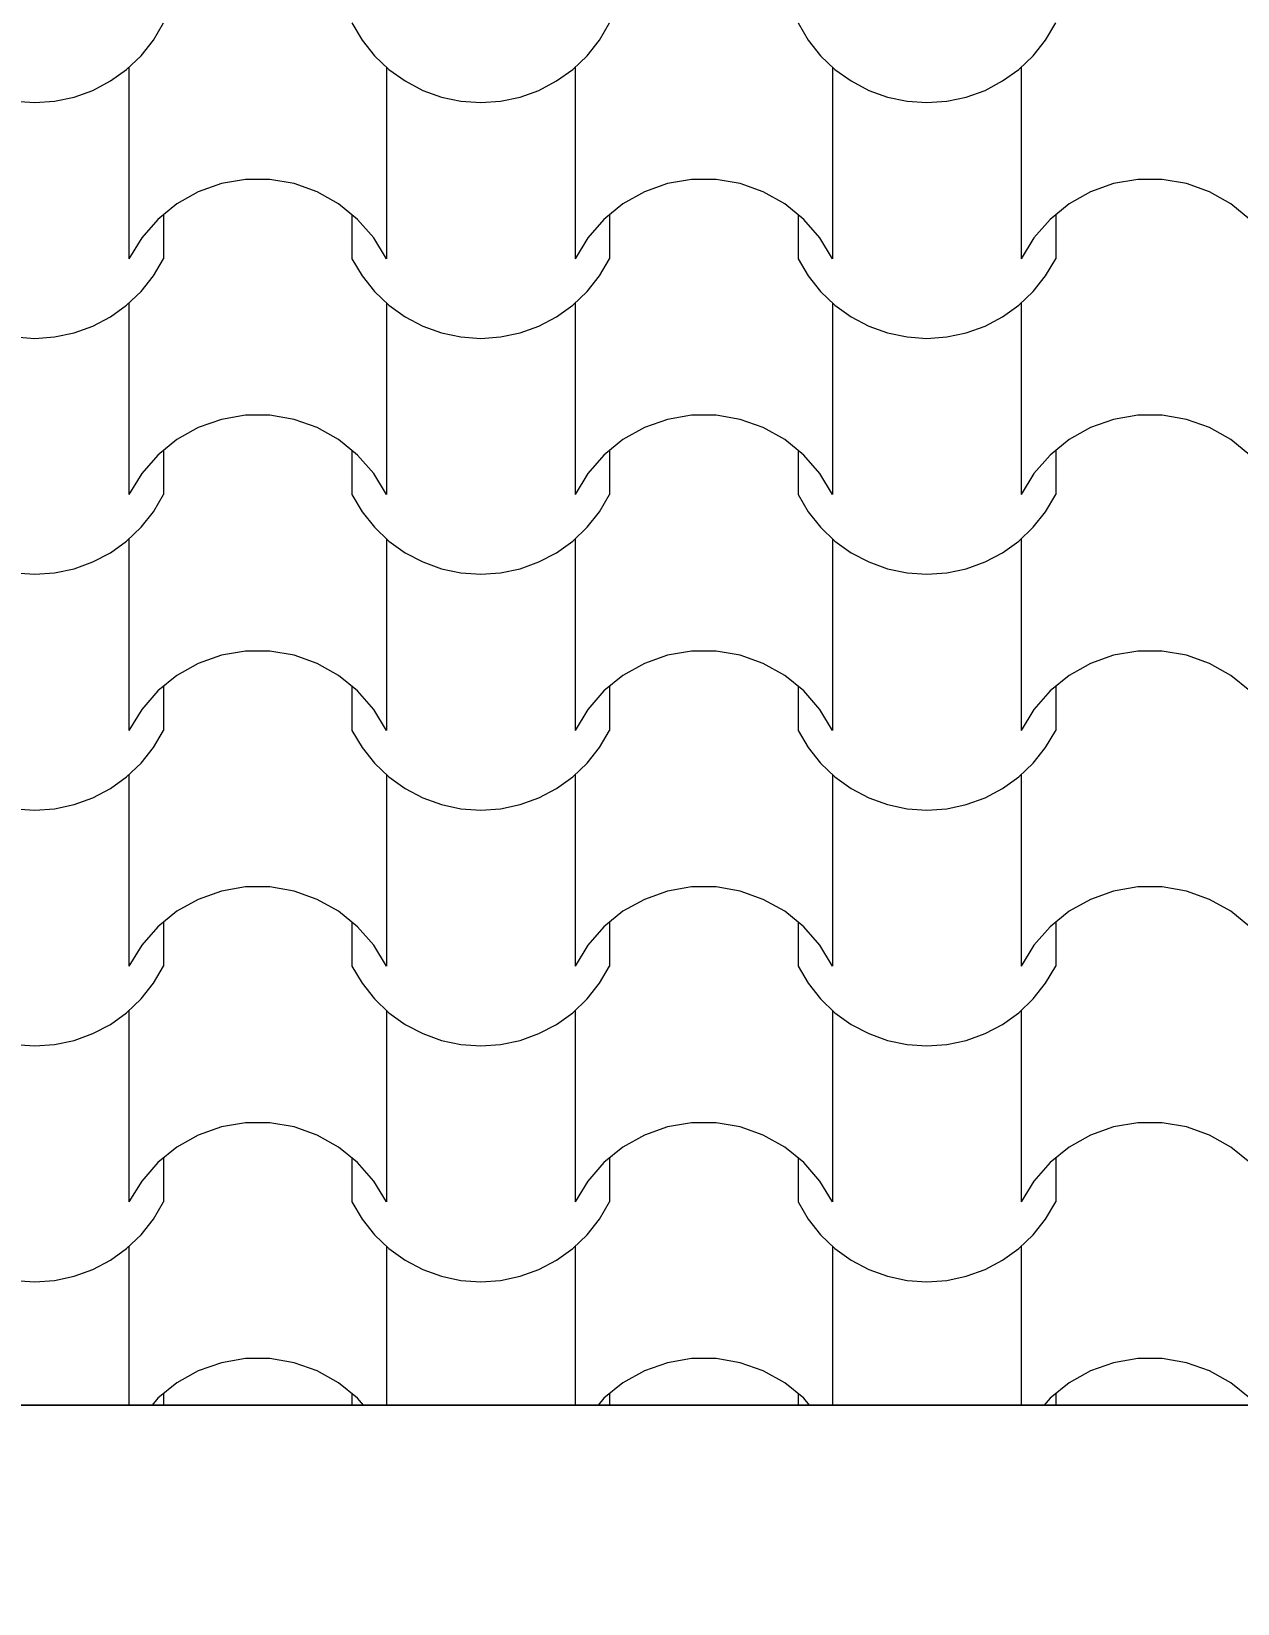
# Model space of a CAD drawing. Header units: millimetres. Extents: x 318905 to 439572, y -5133 to 105868.
# Drawn here: x 355171 to 355940, y 5696 to 6699 of the extents above; entities that cross this region are included whole.
import ezdxf

# ---------------------------------------------------------------- set-up
doc = ezdxf.new("R2010")
doc.units = ezdxf.units.MM
doc.header["$MEASUREMENT"] = 0
for name, color, linetype, lineweight in [('0_Stylo_No__98', 154, 'Continuous', 0), ('2D -  Dessin général_Stylo_No__1', 7, 'Continuous', 5), ('OMBRES_Stylo_No__1', 7, 'Continuous', 5)]:
    doc.layers.add(name, color=color, linetype=linetype, lineweight=lineweight)
doc.layers.add('OMBRES_Stylo_No__82', color=7, linetype='Continuous', lineweight=13, true_color=0xaaaaaa)
doc.styles.add('STYLE_GENERE_3', font='')
doc.styles.get('STYLE_GENERE_3').set_extended_font_data('Arial')
doc.dimstyles.new('STYLE_GENERE__1', dxfattribs={"dimtxt": 200, "dimasz": 142.5, "dimexe": 0.18, "dimexo": 500, "dimgap": 0.09, "dimtad": 0, "dimtih": 1, "dimtoh": 1, "dimlfac": 0.001, "dimzin": 0, "dimdsep": 46, "dimtxsty": 'STYLE_GENERE_3', "dimblk": 'ARROWHEAD_6', "dimblk1": 'ARROWHEAD_6', "dimblk2": 'ARROWHEAD_6', "dimcen": 0.09, "dimclrd": 154, "dimclre": 154, "dimclrt": 154, "dimazin": 0, "dimtfac": 1, "dimtdec": 4, "dimtmove": 0, "dimatfit": 3, "dimfxl": 0, "dimtolj": 1, "dimtzin": 0, "dimarcsym": 0})

# ---------------------------------------------------------------- blocks, each defined once
blk = doc.blocks.new('*X105')
at = {"layer": 'OMBRES_Stylo_No__82', "linetype": 'Continuous'}
for p, q in [((355249, 6693.2), (355255.4, 6704.2)), ((355375.6, 6704.2), (355382.1, 6693.2)), ((355533.4, 6693.2), (355539.9, 6704.2)), ((355660.1, 6704.2), (355666.6, 6693.2)), ((355817.9, 6693.2), (355824.4, 6704.2)), ((355241.1, 6683.2), (355249, 6693.2)), ((355382.1, 6693.2), (355390, 6683.2)), ((355525.6, 6683.2), (355533.4, 6693.2)), ((355666.6, 6693.2), (355674.4, 6683.2)), ((355810, 6683.2), (355817.9, 6693.2)), ((355231.9, 6674.5), (355241.1, 6683.2)), ((355233.4, 6675.8), (355233.4, 6614.8)), ((355390, 6683.2), (355399.2, 6674.5)), ((355397.6, 6675.8), (355397.6, 6614.8)), ((355516.4, 6674.5), (355525.6, 6683.2)), ((355517.9, 6675.8), (355517.9, 6614.8)), ((355674.4, 6683.2), (355683.6, 6674.5)), ((355682.1, 6675.8), (355682.1, 6614.8)), ((355800.8, 6674.5), (355810, 6683.2)), ((355802.4, 6675.8), (355802.4, 6614.8)), ((355210.3, 6661.1), (355221.6, 6667.1)), ((355221.6, 6667.1), (355231.9, 6674.5)), ((355399.2, 6674.5), (355409.5, 6667.1)), ((355409.5, 6667.1), (355420.7, 6661.1)), ((355494.8, 6661.1), (355506.1, 6667.1)), ((355506.1, 6667.1), (355516.4, 6674.5)), ((355683.6, 6674.5), (355693.9, 6667.1)), ((355693.9, 6667.1), (355705.2, 6661.1)), ((355779.3, 6661.1), (355790.5, 6667.1)), ((355790.5, 6667.1), (355800.8, 6674.5)), ((355186, 6654.2), (355198.4, 6656.8)), ((355198.4, 6656.8), (355210.3, 6661.1)), ((355420.7, 6661.1), (355432.7, 6656.8)), ((355432.7, 6656.8), (355445.1, 6654.2)), ((355470.4, 6654.2), (355482.9, 6656.8)), ((355482.9, 6656.8), (355494.8, 6661.1)), ((355705.2, 6661.1), (355717.1, 6656.8)), ((355717.1, 6656.8), (355729.6, 6654.2)), ((355754.9, 6654.2), (355767.3, 6656.8)), ((355767.3, 6656.8), (355779.3, 6661.1)), ((355160.6, 6654.2), (355173.3, 6653.3)), ((355173.3, 6653.3), (355186, 6654.2)), ((355445.1, 6654.2), (355457.8, 6653.3)), ((355457.8, 6653.3), (355470.4, 6654.2)), ((355729.6, 6654.2), (355742.2, 6653.3)), ((355742.2, 6653.3), (355754.9, 6654.2)), ((355233.4, 6614.8), (355233.4, 6553.8)), ((355397.6, 6614.8), (355397.6, 6553.8)), ((355517.9, 6614.8), (355517.9, 6553.8)), ((355682.1, 6614.8), (355682.1, 6553.8)), ((355802.4, 6614.8), (355802.4, 6553.8)), ((355277.6, 6596.4), (355263.9, 6588.8)), ((355292.3, 6601.7), (355277.6, 6596.4)), ((355307.7, 6604.3), (355292.3, 6601.7)), ((355315.5, 6604.3), (355307.7, 6604.3)), ((355323.3, 6604.3), (355315.5, 6604.3)), ((355338.7, 6601.7), (355323.3, 6604.3)), ((355353.5, 6596.4), (355338.7, 6601.7)), ((355367.1, 6588.8), (355353.5, 6596.4)), ((355562.1, 6596.4), (355548.4, 6588.8)), ((355576.8, 6601.7), (355562.1, 6596.4)), ((355592.2, 6604.3), (355576.8, 6601.7)), ((355600, 6604.3), (355592.2, 6604.3)), ((355607.8, 6604.3), (355600, 6604.3)), ((355623.2, 6601.7), (355607.8, 6604.3)), ((355637.9, 6596.4), (355623.2, 6601.7)), ((355651.6, 6588.8), (355637.9, 6596.4)), ((355846.5, 6596.4), (355832.9, 6588.8)), ((355861.3, 6601.7), (355846.5, 6596.4)), ((355876.7, 6604.3), (355861.3, 6601.7)), ((355884.5, 6604.3), (355876.7, 6604.3)), ((355892.3, 6604.3), (355884.5, 6604.3)), ((355907.7, 6601.7), (355892.3, 6604.3)), ((355922.4, 6596.4), (355907.7, 6601.7)), ((355936.1, 6588.8), (355922.4, 6596.4)), ((355263.9, 6588.8), (355251.8, 6578.9)), ((355379.2, 6578.9), (355367.1, 6588.8)), ((355548.4, 6588.8), (355536.3, 6578.9)), ((355663.7, 6578.9), (355651.6, 6588.8)), ((355832.9, 6588.8), (355820.8, 6578.9)), ((355948.2, 6578.9), (355936.1, 6588.8)), ((355251.8, 6578.9), (355241.5, 6567.2)), ((355255.4, 6581.8), (355255.4, 6553.8)), ((355375.6, 6581.8), (355375.6, 6553.8)), ((355389.5, 6567.2), (355379.2, 6578.9)), ((355536.3, 6578.9), (355526, 6567.2)), ((355539.9, 6581.8), (355539.9, 6553.8)), ((355660.1, 6581.8), (355660.1, 6553.8)), ((355674, 6567.2), (355663.7, 6578.9)), ((355820.8, 6578.9), (355810.5, 6567.2)), ((355824.4, 6581.8), (355824.4, 6553.8)), ((355241.5, 6567.2), (355233.4, 6553.8)), ((355397.6, 6553.8), (355389.5, 6567.2)), ((355526, 6567.2), (355517.9, 6553.8)), ((355682.1, 6553.8), (355674, 6567.2)), ((355810.5, 6567.2), (355802.4, 6553.8)), ((355249, 6542.9), (355255.4, 6553.8)), ((355375.6, 6553.8), (355382.1, 6542.9)), ((355533.4, 6542.9), (355539.9, 6553.8)), ((355660.1, 6553.8), (355666.6, 6542.9)), ((355817.9, 6542.9), (355824.4, 6553.8)), ((355241.1, 6532.9), (355249, 6542.9)), ((355382.1, 6542.9), (355390, 6532.9)), ((355525.6, 6532.9), (355533.4, 6542.9)), ((355666.6, 6542.9), (355674.4, 6532.9)), ((355810, 6532.9), (355817.9, 6542.9)), ((355231.9, 6524.1), (355241.1, 6532.9)), ((355233.4, 6525.4), (355233.4, 6464.5)), ((355390, 6532.9), (355399.2, 6524.1)), ((355397.6, 6525.4), (355397.6, 6464.5)), ((355516.4, 6524.1), (355525.6, 6532.9)), ((355517.9, 6525.4), (355517.9, 6464.5)), ((355674.4, 6532.9), (355683.6, 6524.1)), ((355682.1, 6525.4), (355682.1, 6464.5)), ((355800.8, 6524.1), (355810, 6532.9)), ((355802.4, 6525.4), (355802.4, 6464.5)), ((355210.3, 6510.8), (355221.6, 6516.7)), ((355221.6, 6516.7), (355231.9, 6524.1)), ((355399.2, 6524.1), (355409.5, 6516.7)), ((355409.5, 6516.7), (355420.7, 6510.8)), ((355494.8, 6510.8), (355506.1, 6516.7)), ((355506.1, 6516.7), (355516.4, 6524.1)), ((355683.6, 6524.1), (355693.9, 6516.7)), ((355693.9, 6516.7), (355705.2, 6510.8)), ((355779.3, 6510.8), (355790.5, 6516.7)), ((355790.5, 6516.7), (355800.8, 6524.1)), ((355186, 6503.9), (355198.4, 6506.5)), ((355198.4, 6506.5), (355210.3, 6510.8)), ((355420.7, 6510.8), (355432.7, 6506.5)), ((355432.7, 6506.5), (355445.1, 6503.9)), ((355470.4, 6503.9), (355482.9, 6506.5)), ((355482.9, 6506.5), (355494.8, 6510.8)), ((355705.2, 6510.8), (355717.1, 6506.5)), ((355717.1, 6506.5), (355729.6, 6503.9)), ((355754.9, 6503.9), (355767.3, 6506.5)), ((355767.3, 6506.5), (355779.3, 6510.8)), ((355160.6, 6503.9), (355173.3, 6503)), ((355173.3, 6503), (355186, 6503.9)), ((355445.1, 6503.9), (355457.8, 6503)), ((355457.8, 6503), (355470.4, 6503.9)), ((355729.6, 6503.9), (355742.2, 6503)), ((355742.2, 6503), (355754.9, 6503.9)), ((355233.4, 6464.5), (355233.4, 6403.5)), ((355397.6, 6464.5), (355397.6, 6403.5)), ((355517.9, 6464.5), (355517.9, 6403.5)), ((355682.1, 6464.5), (355682.1, 6403.5)), ((355802.4, 6464.5), (355802.4, 6403.5)), ((355277.6, 6446.1), (355263.9, 6438.5)), ((355292.3, 6451.3), (355277.6, 6446.1)), ((355307.7, 6454), (355292.3, 6451.3)), ((355315.5, 6454), (355307.7, 6454)), ((355323.3, 6454), (355315.5, 6454)), ((355338.7, 6451.3), (355323.3, 6454)), ((355353.5, 6446.1), (355338.7, 6451.3)), ((355367.1, 6438.5), (355353.5, 6446.1)), ((355562.1, 6446.1), (355548.4, 6438.5)), ((355576.8, 6451.3), (355562.1, 6446.1)), ((355592.2, 6454), (355576.8, 6451.3)), ((355600, 6454), (355592.2, 6454)), ((355607.8, 6454), (355600, 6454)), ((355623.2, 6451.3), (355607.8, 6454)), ((355637.9, 6446.1), (355623.2, 6451.3)), ((355651.6, 6438.5), (355637.9, 6446.1)), ((355846.5, 6446.1), (355832.9, 6438.5)), ((355861.3, 6451.3), (355846.5, 6446.1)), ((355876.7, 6454), (355861.3, 6451.3)), ((355884.5, 6454), (355876.7, 6454)), ((355892.3, 6454), (355884.5, 6454)), ((355907.7, 6451.3), (355892.3, 6454)), ((355922.4, 6446.1), (355907.7, 6451.3)), ((355936.1, 6438.5), (355922.4, 6446.1)), ((355263.9, 6438.5), (355251.8, 6428.6)), ((355379.2, 6428.6), (355367.1, 6438.5)), ((355548.4, 6438.5), (355536.3, 6428.6)), ((355663.7, 6428.6), (355651.6, 6438.5)), ((355832.9, 6438.5), (355820.8, 6428.6)), ((355948.2, 6428.6), (355936.1, 6438.5)), ((355251.8, 6428.6), (355241.5, 6416.8)), ((355255.4, 6431.5), (355255.4, 6403.5)), ((355375.6, 6431.5), (355375.6, 6403.5)), ((355389.5, 6416.8), (355379.2, 6428.6)), ((355536.3, 6428.6), (355526, 6416.8)), ((355539.9, 6431.5), (355539.9, 6403.5)), ((355660.1, 6431.5), (355660.1, 6403.5)), ((355674, 6416.8), (355663.7, 6428.6)), ((355820.8, 6428.6), (355810.5, 6416.8)), ((355824.4, 6431.5), (355824.4, 6403.5)), ((355241.5, 6416.8), (355233.4, 6403.5)), ((355397.6, 6403.5), (355389.5, 6416.8)), ((355526, 6416.8), (355517.9, 6403.5)), ((355682.1, 6403.5), (355674, 6416.8)), ((355810.5, 6416.8), (355802.4, 6403.5)), ((355249, 6392.5), (355255.4, 6403.5)), ((355375.6, 6403.5), (355382.1, 6392.5)), ((355533.4, 6392.5), (355539.9, 6403.5)), ((355660.1, 6403.5), (355666.6, 6392.5)), ((355817.9, 6392.5), (355824.4, 6403.5)), ((355241.1, 6382.6), (355249, 6392.5)), ((355382.1, 6392.5), (355390, 6382.6)), ((355525.6, 6382.6), (355533.4, 6392.5)), ((355666.6, 6392.5), (355674.4, 6382.6)), ((355810, 6382.6), (355817.9, 6392.5)), ((355231.9, 6373.8), (355241.1, 6382.6)), ((355233.4, 6375.1), (355233.4, 6314.1)), ((355390, 6382.6), (355399.2, 6373.8)), ((355397.6, 6375.1), (355397.6, 6314.1)), ((355516.4, 6373.8), (355525.6, 6382.6)), ((355517.9, 6375.1), (355517.9, 6314.1)), ((355674.4, 6382.6), (355683.6, 6373.8)), ((355682.1, 6375.1), (355682.1, 6314.1)), ((355800.8, 6373.8), (355810, 6382.6)), ((355802.4, 6375.1), (355802.4, 6314.1)), ((355210.3, 6360.5), (355221.6, 6366.4)), ((355221.6, 6366.4), (355231.9, 6373.8)), ((355399.2, 6373.8), (355409.5, 6366.4)), ((355409.5, 6366.4), (355420.7, 6360.5)), ((355494.8, 6360.5), (355506.1, 6366.4)), ((355506.1, 6366.4), (355516.4, 6373.8)), ((355683.6, 6373.8), (355693.9, 6366.4)), ((355693.9, 6366.4), (355705.2, 6360.5)), ((355779.3, 6360.5), (355790.5, 6366.4)), ((355790.5, 6366.4), (355800.8, 6373.8)), ((355186, 6353.5), (355198.4, 6356.1)), ((355198.4, 6356.1), (355210.3, 6360.5)), ((355420.7, 6360.5), (355432.7, 6356.1)), ((355432.7, 6356.1), (355445.1, 6353.5)), ((355470.4, 6353.5), (355482.9, 6356.1)), ((355482.9, 6356.1), (355494.8, 6360.5)), ((355705.2, 6360.5), (355717.1, 6356.1)), ((355717.1, 6356.1), (355729.6, 6353.5)), ((355754.9, 6353.5), (355767.3, 6356.1)), ((355767.3, 6356.1), (355779.3, 6360.5)), ((355160.6, 6353.5), (355173.3, 6352.6)), ((355173.3, 6352.6), (355186, 6353.5)), ((355445.1, 6353.5), (355457.8, 6352.6)), ((355457.8, 6352.6), (355470.4, 6353.5)), ((355729.6, 6353.5), (355742.2, 6352.6)), ((355742.2, 6352.6), (355754.9, 6353.5)), ((355233.4, 6314.1), (355233.4, 6253.1)), ((355397.6, 6314.1), (355397.6, 6253.1)), ((355517.9, 6314.1), (355517.9, 6253.1)), ((355682.1, 6314.1), (355682.1, 6253.1)), ((355802.4, 6314.1), (355802.4, 6253.1)), ((355277.6, 6295.8), (355263.9, 6288.1)), ((355292.3, 6301), (355277.6, 6295.8)), ((355307.7, 6303.7), (355292.3, 6301)), ((355315.5, 6303.7), (355307.7, 6303.7)), ((355323.3, 6303.7), (355315.5, 6303.7)), ((355338.7, 6301), (355323.3, 6303.7)), ((355353.5, 6295.8), (355338.7, 6301)), ((355367.1, 6288.1), (355353.5, 6295.8)), ((355562.1, 6295.8), (355548.4, 6288.1)), ((355576.8, 6301), (355562.1, 6295.8)), ((355592.2, 6303.7), (355576.8, 6301)), ((355600, 6303.7), (355592.2, 6303.7)), ((355607.8, 6303.7), (355600, 6303.7)), ((355623.2, 6301), (355607.8, 6303.7)), ((355637.9, 6295.8), (355623.2, 6301)), ((355651.6, 6288.1), (355637.9, 6295.8)), ((355846.5, 6295.8), (355832.9, 6288.1)), ((355861.3, 6301), (355846.5, 6295.8)), ((355876.7, 6303.7), (355861.3, 6301)), ((355884.5, 6303.7), (355876.7, 6303.7)), ((355892.3, 6303.7), (355884.5, 6303.7)), ((355907.7, 6301), (355892.3, 6303.7)), ((355922.4, 6295.8), (355907.7, 6301)), ((355936.1, 6288.1), (355922.4, 6295.8)), ((355263.9, 6288.1), (355251.8, 6278.3)), ((355379.2, 6278.3), (355367.1, 6288.1)), ((355548.4, 6288.1), (355536.3, 6278.3)), ((355663.7, 6278.3), (355651.6, 6288.1)), ((355832.9, 6288.1), (355820.8, 6278.3)), ((355948.2, 6278.3), (355936.1, 6288.1)), ((355251.8, 6278.3), (355241.5, 6266.5)), ((355255.4, 6281.2), (355255.4, 6253.1)), ((355375.6, 6281.2), (355375.6, 6253.1)), ((355389.5, 6266.5), (355379.2, 6278.3)), ((355536.3, 6278.3), (355526, 6266.5)), ((355539.9, 6281.2), (355539.9, 6253.1)), ((355660.1, 6281.2), (355660.1, 6253.1)), ((355674, 6266.5), (355663.7, 6278.3)), ((355820.8, 6278.3), (355810.5, 6266.5)), ((355824.4, 6281.2), (355824.4, 6253.1)), ((355241.5, 6266.5), (355233.4, 6253.1)), ((355397.6, 6253.1), (355389.5, 6266.5)), ((355526, 6266.5), (355517.9, 6253.1)), ((355682.1, 6253.1), (355674, 6266.5)), ((355810.5, 6266.5), (355802.4, 6253.1)), ((355249, 6242.2), (355255.4, 6253.1)), ((355375.6, 6253.1), (355382.1, 6242.2)), ((355533.4, 6242.2), (355539.9, 6253.1)), ((355660.1, 6253.1), (355666.6, 6242.2)), ((355817.9, 6242.2), (355824.4, 6253.1)), ((355241.1, 6232.2), (355249, 6242.2)), ((355382.1, 6242.2), (355390, 6232.2)), ((355525.6, 6232.2), (355533.4, 6242.2)), ((355666.6, 6242.2), (355674.4, 6232.2)), ((355810, 6232.2), (355817.9, 6242.2)), ((355231.9, 6223.5), (355241.1, 6232.2)), ((355233.4, 6224.7), (355233.4, 6163.8)), ((355390, 6232.2), (355399.2, 6223.5)), ((355397.6, 6224.7), (355397.6, 6163.8)), ((355516.4, 6223.5), (355525.6, 6232.2)), ((355517.9, 6224.7), (355517.9, 6163.8)), ((355674.4, 6232.2), (355683.6, 6223.5)), ((355682.1, 6224.7), (355682.1, 6163.8)), ((355800.8, 6223.5), (355810, 6232.2)), ((355802.4, 6224.7), (355802.4, 6163.8)), ((355210.3, 6210.1), (355221.6, 6216)), ((355221.6, 6216), (355231.9, 6223.5)), ((355399.2, 6223.5), (355409.5, 6216)), ((355409.5, 6216), (355420.7, 6210.1)), ((355494.8, 6210.1), (355506.1, 6216)), ((355506.1, 6216), (355516.4, 6223.5)), ((355683.6, 6223.5), (355693.9, 6216)), ((355693.9, 6216), (355705.2, 6210.1)), ((355779.3, 6210.1), (355790.5, 6216)), ((355790.5, 6216), (355800.8, 6223.5)), ((355186, 6203.2), (355198.4, 6205.8)), ((355198.4, 6205.8), (355210.3, 6210.1)), ((355420.7, 6210.1), (355432.7, 6205.8)), ((355432.7, 6205.8), (355445.1, 6203.2)), ((355470.4, 6203.2), (355482.9, 6205.8)), ((355482.9, 6205.8), (355494.8, 6210.1)), ((355705.2, 6210.1), (355717.1, 6205.8)), ((355717.1, 6205.8), (355729.6, 6203.2)), ((355754.9, 6203.2), (355767.3, 6205.8)), ((355767.3, 6205.8), (355779.3, 6210.1)), ((355160.6, 6203.2), (355173.3, 6202.3)), ((355173.3, 6202.3), (355186, 6203.2)), ((355445.1, 6203.2), (355457.8, 6202.3)), ((355457.8, 6202.3), (355470.4, 6203.2)), ((355729.6, 6203.2), (355742.2, 6202.3)), ((355742.2, 6202.3), (355754.9, 6203.2)), ((355233.4, 6163.8), (355233.4, 6102.8)), ((355397.6, 6163.8), (355397.6, 6102.8)), ((355517.9, 6163.8), (355517.9, 6102.8)), ((355682.1, 6163.8), (355682.1, 6102.8)), ((355802.4, 6163.8), (355802.4, 6102.8)), ((355277.6, 6145.4), (355263.9, 6137.8)), ((355292.3, 6150.7), (355277.6, 6145.4)), ((355307.7, 6153.3), (355292.3, 6150.7)), ((355315.5, 6153.3), (355307.7, 6153.3)), ((355323.3, 6153.3), (355315.5, 6153.3)), ((355338.7, 6150.7), (355323.3, 6153.3)), ((355353.5, 6145.4), (355338.7, 6150.7)), ((355367.1, 6137.8), (355353.5, 6145.4)), ((355562.1, 6145.4), (355548.4, 6137.8)), ((355576.8, 6150.7), (355562.1, 6145.4)), ((355592.2, 6153.3), (355576.8, 6150.7)), ((355600, 6153.3), (355592.2, 6153.3)), ((355607.8, 6153.3), (355600, 6153.3)), ((355623.2, 6150.7), (355607.8, 6153.3)), ((355637.9, 6145.4), (355623.2, 6150.7)), ((355651.6, 6137.8), (355637.9, 6145.4)), ((355846.5, 6145.4), (355832.9, 6137.8)), ((355861.3, 6150.7), (355846.5, 6145.4)), ((355876.7, 6153.3), (355861.3, 6150.7)), ((355884.5, 6153.3), (355876.7, 6153.3)), ((355892.3, 6153.3), (355884.5, 6153.3)), ((355907.7, 6150.7), (355892.3, 6153.3)), ((355922.4, 6145.4), (355907.7, 6150.7)), ((355936.1, 6137.8), (355922.4, 6145.4)), ((355263.9, 6137.8), (355251.8, 6127.9)), ((355379.2, 6127.9), (355367.1, 6137.8)), ((355548.4, 6137.8), (355536.3, 6127.9)), ((355663.7, 6127.9), (355651.6, 6137.8)), ((355832.9, 6137.8), (355820.8, 6127.9)), ((355948.2, 6127.9), (355936.1, 6137.8)), ((355251.8, 6127.9), (355241.5, 6116.2)), ((355255.4, 6130.8), (355255.4, 6102.8)), ((355375.6, 6130.8), (355375.6, 6102.8)), ((355389.5, 6116.2), (355379.2, 6127.9)), ((355536.3, 6127.9), (355526, 6116.2)), ((355539.9, 6130.8), (355539.9, 6102.8)), ((355660.1, 6130.8), (355660.1, 6102.8)), ((355674, 6116.2), (355663.7, 6127.9)), ((355820.8, 6127.9), (355810.5, 6116.2)), ((355824.4, 6130.8), (355824.4, 6102.8)), ((355241.5, 6116.2), (355233.4, 6102.8)), ((355397.6, 6102.8), (355389.5, 6116.2)), ((355526, 6116.2), (355517.9, 6102.8)), ((355682.1, 6102.8), (355674, 6116.2)), ((355810.5, 6116.2), (355802.4, 6102.8)), ((355249, 6091.9), (355255.4, 6102.8)), ((355375.6, 6102.8), (355382.1, 6091.9)), ((355533.4, 6091.9), (355539.9, 6102.8)), ((355660.1, 6102.8), (355666.6, 6091.9)), ((355817.9, 6091.9), (355824.4, 6102.8)), ((355241.1, 6081.9), (355249, 6091.9)), ((355382.1, 6091.9), (355390, 6081.9)), ((355525.6, 6081.9), (355533.4, 6091.9)), ((355666.6, 6091.9), (355674.4, 6081.9)), ((355810, 6081.9), (355817.9, 6091.9)), ((355231.9, 6073.1), (355241.1, 6081.9)), ((355233.4, 6074.4), (355233.4, 6013.4)), ((355390, 6081.9), (355399.2, 6073.1)), ((355397.6, 6074.4), (355397.6, 6013.4)), ((355516.4, 6073.1), (355525.6, 6081.9)), ((355517.9, 6074.4), (355517.9, 6013.4)), ((355674.4, 6081.9), (355683.6, 6073.1)), ((355682.1, 6074.4), (355682.1, 6013.4)), ((355800.8, 6073.1), (355810, 6081.9)), ((355802.4, 6074.4), (355802.4, 6013.4)), ((355210.3, 6059.8), (355221.6, 6065.7)), ((355221.6, 6065.7), (355231.9, 6073.1)), ((355399.2, 6073.1), (355409.5, 6065.7)), ((355409.5, 6065.7), (355420.7, 6059.8)), ((355494.8, 6059.8), (355506.1, 6065.7)), ((355506.1, 6065.7), (355516.4, 6073.1)), ((355683.6, 6073.1), (355693.9, 6065.7)), ((355693.9, 6065.7), (355705.2, 6059.8)), ((355779.3, 6059.8), (355790.5, 6065.7)), ((355790.5, 6065.7), (355800.8, 6073.1)), ((355186, 6052.9), (355198.4, 6055.5)), ((355198.4, 6055.5), (355210.3, 6059.8)), ((355420.7, 6059.8), (355432.7, 6055.5)), ((355432.7, 6055.5), (355445.1, 6052.9)), ((355470.4, 6052.9), (355482.9, 6055.5)), ((355482.9, 6055.5), (355494.8, 6059.8)), ((355705.2, 6059.8), (355717.1, 6055.5)), ((355717.1, 6055.5), (355729.6, 6052.9)), ((355754.9, 6052.9), (355767.3, 6055.5)), ((355767.3, 6055.5), (355779.3, 6059.8)), ((355160.6, 6052.9), (355173.3, 6052)), ((355173.3, 6052), (355186, 6052.9)), ((355445.1, 6052.9), (355457.8, 6052)), ((355457.8, 6052), (355470.4, 6052.9)), ((355729.6, 6052.9), (355742.2, 6052)), ((355742.2, 6052), (355754.9, 6052.9)), ((355233.4, 6013.4), (355233.4, 5952.5)), ((355397.6, 6013.4), (355397.6, 5952.5)), ((355517.9, 6013.4), (355517.9, 5952.5)), ((355682.1, 6013.4), (355682.1, 5952.5)), ((355802.4, 6013.4), (355802.4, 5952.5)), ((355277.6, 5995.1), (355263.9, 5987.4)), ((355292.3, 6000.3), (355277.6, 5995.1)), ((355307.7, 6003), (355292.3, 6000.3)), ((355315.5, 6003), (355307.7, 6003)), ((355323.3, 6003), (355315.5, 6003)), ((355338.7, 6000.3), (355323.3, 6003)), ((355353.5, 5995.1), (355338.7, 6000.3)), ((355367.1, 5987.4), (355353.5, 5995.1)), ((355562.1, 5995.1), (355548.4, 5987.4)), ((355576.8, 6000.3), (355562.1, 5995.1)), ((355592.2, 6003), (355576.8, 6000.3)), ((355600, 6003), (355592.2, 6003)), ((355607.8, 6003), (355600, 6003)), ((355623.2, 6000.3), (355607.8, 6003)), ((355637.9, 5995.1), (355623.2, 6000.3)), ((355651.6, 5987.4), (355637.9, 5995.1)), ((355846.5, 5995.1), (355832.9, 5987.4)), ((355861.3, 6000.3), (355846.5, 5995.1)), ((355876.7, 6003), (355861.3, 6000.3)), ((355884.5, 6003), (355876.7, 6003)), ((355892.3, 6003), (355884.5, 6003)), ((355907.7, 6000.3), (355892.3, 6003)), ((355922.4, 5995.1), (355907.7, 6000.3)), ((355936.1, 5987.4), (355922.4, 5995.1)), ((355263.9, 5987.4), (355251.8, 5977.6)), ((355379.2, 5977.6), (355367.1, 5987.4)), ((355548.4, 5987.4), (355536.3, 5977.6)), ((355663.7, 5977.6), (355651.6, 5987.4)), ((355832.9, 5987.4), (355820.8, 5977.6)), ((355948.2, 5977.6), (355936.1, 5987.4)), ((355251.8, 5977.6), (355241.5, 5965.8)), ((355255.4, 5980.5), (355255.4, 5952.5)), ((355375.6, 5980.5), (355375.6, 5952.5)), ((355389.5, 5965.8), (355379.2, 5977.6)), ((355536.3, 5977.6), (355526, 5965.8)), ((355539.9, 5980.5), (355539.9, 5952.5)), ((355660.1, 5980.5), (355660.1, 5952.5)), ((355674, 5965.8), (355663.7, 5977.6)), ((355820.8, 5977.6), (355810.5, 5965.8)), ((355824.4, 5980.5), (355824.4, 5952.5)), ((355241.5, 5965.8), (355233.4, 5952.5)), ((355397.6, 5952.5), (355389.5, 5965.8)), ((355526, 5965.8), (355517.9, 5952.5)), ((355682.1, 5952.5), (355674, 5965.8)), ((355810.5, 5965.8), (355802.4, 5952.5)), ((355249, 5941.5), (355255.4, 5952.5)), ((355375.6, 5952.5), (355382.1, 5941.5)), ((355533.4, 5941.5), (355539.9, 5952.5)), ((355660.1, 5952.5), (355666.6, 5941.5)), ((355817.9, 5941.5), (355824.4, 5952.5)), ((355241.1, 5931.6), (355249, 5941.5)), ((355382.1, 5941.5), (355390, 5931.6)), ((355525.6, 5931.6), (355533.4, 5941.5)), ((355666.6, 5941.5), (355674.4, 5931.6)), ((355810, 5931.6), (355817.9, 5941.5)), ((355231.9, 5922.8), (355241.1, 5931.6)), ((355233.4, 5924.1), (355233.4, 5863.1)), ((355390, 5931.6), (355399.2, 5922.8)), ((355397.6, 5924.1), (355397.6, 5863.1)), ((355516.4, 5922.8), (355525.6, 5931.6)), ((355517.9, 5924.1), (355517.9, 5863.1)), ((355674.4, 5931.6), (355683.6, 5922.8)), ((355682.1, 5924.1), (355682.1, 5863.1)), ((355800.8, 5922.8), (355810, 5931.6)), ((355802.4, 5924.1), (355802.4, 5863.1)), ((355210.3, 5909.5), (355221.6, 5915.4)), ((355221.6, 5915.4), (355231.9, 5922.8)), ((355399.2, 5922.8), (355409.5, 5915.4)), ((355409.5, 5915.4), (355420.7, 5909.5)), ((355494.8, 5909.5), (355506.1, 5915.4)), ((355506.1, 5915.4), (355516.4, 5922.8)), ((355683.6, 5922.8), (355693.9, 5915.4)), ((355693.9, 5915.4), (355705.2, 5909.5)), ((355779.3, 5909.5), (355790.5, 5915.4)), ((355790.5, 5915.4), (355800.8, 5922.8)), ((355186, 5902.5), (355198.4, 5905.1)), ((355198.4, 5905.1), (355210.3, 5909.5)), ((355420.7, 5909.5), (355432.7, 5905.1)), ((355432.7, 5905.1), (355445.1, 5902.5)), ((355470.4, 5902.5), (355482.9, 5905.1)), ((355482.9, 5905.1), (355494.8, 5909.5)), ((355705.2, 5909.5), (355717.1, 5905.1)), ((355717.1, 5905.1), (355729.6, 5902.5)), ((355754.9, 5902.5), (355767.3, 5905.1)), ((355767.3, 5905.1), (355779.3, 5909.5)), ((355160.6, 5902.5), (355173.3, 5901.6)), ((355173.3, 5901.6), (355186, 5902.5)), ((355445.1, 5902.5), (355457.8, 5901.6)), ((355457.8, 5901.6), (355470.4, 5902.5)), ((355729.6, 5902.5), (355742.2, 5901.6)), ((355742.2, 5901.6), (355754.9, 5902.5)), ((355233.4, 5863.1), (355233.4, 5823)), ((355397.6, 5863.1), (355397.6, 5823)), ((355517.9, 5863.1), (355517.9, 5823)), ((355682.1, 5863.1), (355682.1, 5823)), ((355802.4, 5863.1), (355802.4, 5823)), ((355277.6, 5844.8), (355263.9, 5837.1)), ((355292.3, 5850), (355277.6, 5844.8)), ((355307.7, 5852.6), (355292.3, 5850)), ((355315.5, 5852.6), (355307.7, 5852.6)), ((355323.3, 5852.6), (355315.5, 5852.6)), ((355338.7, 5850), (355323.3, 5852.6)), ((355353.5, 5844.8), (355338.7, 5850)), ((355367.1, 5837.1), (355353.5, 5844.8)), ((355562.1, 5844.8), (355548.4, 5837.1)), ((355576.8, 5850), (355562.1, 5844.8)), ((355592.2, 5852.6), (355576.8, 5850)), ((355600, 5852.6), (355592.2, 5852.6)), ((355607.8, 5852.6), (355600, 5852.6)), ((355623.2, 5850), (355607.8, 5852.6)), ((355637.9, 5844.8), (355623.2, 5850)), ((355651.6, 5837.1), (355637.9, 5844.8)), ((355846.5, 5844.8), (355832.9, 5837.1)), ((355861.3, 5850), (355846.5, 5844.8)), ((355876.7, 5852.6), (355861.3, 5850)), ((355884.5, 5852.6), (355876.7, 5852.6)), ((355892.3, 5852.6), (355884.5, 5852.6)), ((355907.7, 5850), (355892.3, 5852.6)), ((355922.4, 5844.8), (355907.7, 5850)), ((355936.1, 5837.1), (355922.4, 5844.8)), ((355263.9, 5837.1), (355251.8, 5827.3)), ((355379.2, 5827.3), (355367.1, 5837.1)), ((355548.4, 5837.1), (355536.3, 5827.3)), ((355663.7, 5827.3), (355651.6, 5837.1)), ((355832.9, 5837.1), (355820.8, 5827.3)), ((355948.2, 5827.3), (355936.1, 5837.1)), ((355251.8, 5827.3), (355248.1, 5823)), ((355255.4, 5830.2), (355255.4, 5823)), ((355375.6, 5830.2), (355375.6, 5823)), ((355382.9, 5823), (355379.2, 5827.3)), ((355536.3, 5827.3), (355532.6, 5823)), ((355539.9, 5830.2), (355539.9, 5823)), ((355660.1, 5830.2), (355660.1, 5823)), ((355667.4, 5823), (355663.7, 5827.3)), ((355820.8, 5827.3), (355817.1, 5823)), ((355824.4, 5830.2), (355824.4, 5823))]:
    blk.add_line(p, q, dxfattribs=at)
blk = doc.blocks.new('Hachure_25', base_point=(0, 4000))
at = {"layer": 'OMBRES_Stylo_No__1', "linetype": 'Continuous'}
blk.add_line((354049.4, 5823), (361366.4, 5823), dxfattribs=at)
at = {"layer": 'OMBRES_Stylo_No__82', "linetype": 'Continuous'}
blk.add_blockref('*X105', (0, 0), dxfattribs=at)
blk = doc.blocks.new('*D124')
at = {"layer": '0_Stylo_No__98', "linetype": 'Continuous'}
for p, q in [((352187.7, 7634.5), (352187.7, 7747)), ((352262.7, 7559.5), (352112.7, 7709.5)), ((352687.7, 7634.5), (352047.1, 7634.5)), ((352187.7, 3678.3), (352187.7, 7634.5)), ((352187.7, -552.4), (352187.7, 3403.7)), ((352112.7, -477.4), (352262.7, -627.4)), ((352328.3, -552.4), (351687.7, -552.4)), ((352187.7, -664.9), (352187.7, -552.4))]:
    blk.add_line(p, q, dxfattribs=at)
at = {"layer": '0_Stylo_No__98', "insert": (351920.8, 3441), "char_height": 200, "attachment_point": 7, "style": 'STYLE_GENERE_3'}
blk.add_mtext('\\A1;{\\pql;\\fArial|b0|i0|c0|p34;8,19}', dxfattribs=at)
blk = doc.blocks.new('ARROWHEAD_6')
at = {"color": 0, "linetype": 'Continuous', "lineweight": 0}
for p, q in [((-0.5, -0.5), (0.5, 0.5)), ((0, 0), (-1, 0))]:
    blk.add_line(p, q, dxfattribs=at)

msp = doc.modelspace()

# ---------------------------------------------------------------- linework, layer by layer
at = {"layer": '2D -  Dessin général_Stylo_No__1', "linetype": 'Continuous'}
msp.add_line((369844.465, 5822.959), (354049.368, 5823.012), dxfattribs=at)

# ---------------------------------------------------------------- block references
at = {"layer": 'OMBRES_Stylo_No__82', "linetype": 'Continuous'}
msp.add_blockref('Hachure_25', (0, 4000), dxfattribs=at)

# ---------------------------------------------------------------- dimensions: what is measured, and where the dimension line sits
at = {"color": 154, "linetype": 'Continuous', "lineweight": 0}
dim = msp.add_linear_dim(base=(352187.679, 7634.463), p1=(352187.679, -552.434), p2=(369844.465, 7634.463), angle=90, dimstyle='STYLE_GENERE__1', dxfattribs=at)
dim.commit()
dim.dimension.update_dxf_attribs({"geometry": '*D124', "text_midpoint": (352215.877, 3541.014), "dimtype": 160})

doc.saveas('drawing.dxf')
